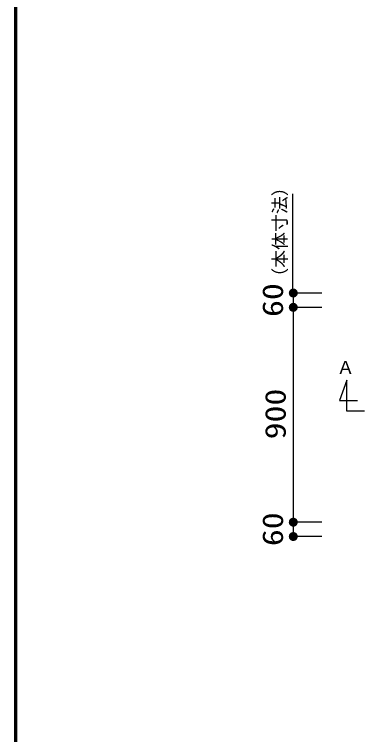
# Model space of a CAD drawing. Units: millimetres, scale not verified. Extents: x -8093 to 8093, y -5792 to 5792.
# Drawn here: x -8093 to -6624, y -241 to 2776 of the extents above; entities that cross this region are included whole.
import ezdxf
from ezdxf.enums import TextEntityAlignment as Align

# ---------------------------------------------------------------- set-up
doc = ezdxf.new("R2010")
doc.units = ezdxf.units.MM
doc.header["$LTSCALE"] = 30
for name, color, linetype, lineweight in [('0-0_Axis_waku', 7, 'Continuous', 25), ('0-1_00クル-フ-0躯体', 3, 'Continuous', 25), ('0-4_00クル-フ-6寸法', 132, 'Continuous', 25)]:
    doc.layers.add(name, color=color, linetype=linetype, lineweight=lineweight)
doc.styles.add('ＭＳ ゴシック', font='')
doc.styles.get('ＭＳ ゴシック').set_extended_font_data('MS Gothic')

msp = doc.modelspace()

# ---------------------------------------------------------------- linework, layer by layer
at = {"layer": '0-0_Axis_waku'}
for p, q in [((-8093.4, 5792.4), (-8093.4, -5792.4)), ((-8092.8, 5791.8), (-8092.8, -5791.8)), ((-8092.2, 5791.2), (-8092.2, -5791.2)), ((-8091.6, 5790.6), (-8091.6, -5790.6)), ((-8091, 5790), (-8091, -5790)), ((-8090.4, 5789.4), (-8090.4, -5789.4)), ((-8089.8, 5788.8), (-8089.8, -5788.8)), ((-8089.2, 5788.2), (-8089.2, -5788.2)), ((-8088.6, 5787.6), (-8088.6, -5787.6)), ((-8088, 5787), (-8088, -5787)), ((-8087.4, 5786.4), (-8087.4, -5786.4)), ((-8086.8, 5785.8), (-8086.8, -5785.8)), ((-8086.2, 5785.2), (-8086.2, -5785.2)), ((-8085.6, 5784.6), (-8085.6, -5784.6)), ((-8085, 5784), (-8085, -5784))]:
    msp.add_line(p, q, dxfattribs=at)
at = {"layer": '0-1_00クル-フ-0躯体'}
msp.add_lwpolyline([(-6624.24, 1113.46), (-6699.24, 1113.46), (-6699.24, 1243.46), (-6729.24, 1158.46), (-6654.24, 1158.46)], dxfattribs=at)
at = {"layer": '0-4_00クル-フ-6寸法', "color": 4}
for p, q in [((-6924.95, 1608.46), (-6924.95, 2024.1)), ((-6803.45, 1608.46), (-6923.45, 1608.46)), ((-6923.45, 1608.46), (-6923.45, 1548.46)), ((-6803.45, 1548.46), (-6923.45, 1548.46)), ((-6803.45, 1548.46), (-6923.45, 1548.46)), ((-6923.45, 1548.46), (-6923.45, 648.46)), ((-6803.45, 648.46), (-6923.45, 648.46)), ((-6803.45, 648.46), (-6923.45, 648.46)), ((-6923.45, 648.46), (-6923.45, 588.46)), ((-6803.45, 588.46), (-6923.45, 588.46))]:
    msp.add_line(p, q, dxfattribs=at)
at = {"layer": '0-4_00クル-フ-6寸法'}
for points in [[(-6923.45, 1608.46), (-6942.17, 1609.64), (-6941.87, 1611.98)], [(-6923.45, 1608.46), (-6942.17, 1607.29), (-6942.17, 1609.64)], [(-6923.45, 1608.46), (-6941.87, 1604.95), (-6942.17, 1607.29)], [(-6923.45, 1608.46), (-6941.87, 1611.98), (-6941.28, 1614.26)], [(-6923.45, 1608.46), (-6941.28, 1602.67), (-6941.87, 1604.95)], [(-6923.45, 1608.46), (-6941.28, 1614.26), (-6940.42, 1616.45)], [(-6923.45, 1608.46), (-6940.42, 1600.48), (-6941.28, 1602.67)], [(-6923.45, 1608.46), (-6940.42, 1616.45), (-6939.28, 1618.51)], [(-6923.45, 1608.46), (-6939.28, 1598.42), (-6940.42, 1600.48)], [(-6923.45, 1608.46), (-6939.28, 1618.51), (-6937.9, 1620.41)], [(-6923.45, 1608.46), (-6937.9, 1596.51), (-6939.28, 1598.42)], [(-6923.45, 1608.46), (-6937.9, 1620.41), (-6936.29, 1622.13)], [(-6923.45, 1608.46), (-6936.29, 1594.79), (-6937.9, 1596.51)], [(-6923.45, 1608.46), (-6936.29, 1622.13), (-6934.47, 1623.63)], [(-6923.45, 1608.46), (-6934.47, 1593.29), (-6936.29, 1594.79)], [(-6923.45, 1608.46), (-6934.47, 1623.63), (-6932.49, 1624.89)], [(-6923.45, 1608.46), (-6932.49, 1592.03), (-6934.47, 1593.29)], [(-6923.45, 1608.46), (-6932.49, 1624.89), (-6930.35, 1625.9)], [(-6923.45, 1608.46), (-6930.35, 1591.03), (-6932.49, 1592.03)], [(-6923.45, 1608.46), (-6930.35, 1625.9), (-6928.12, 1626.62)], [(-6923.45, 1608.46), (-6928.12, 1590.3), (-6930.35, 1591.03)], [(-6923.45, 1608.46), (-6928.12, 1626.62), (-6925.8, 1627.07)], [(-6923.45, 1608.46), (-6925.8, 1589.86), (-6928.12, 1590.3)], [(-6923.45, 1608.46), (-6925.8, 1627.07), (-6923.45, 1627.21)], [(-6923.45, 1608.46), (-6923.45, 1589.71), (-6925.8, 1589.86)], [(-6923.45, 1608.46), (-6923.45, 1627.21), (-6921.1, 1627.07)], [(-6923.45, 1608.46), (-6921.1, 1627.07), (-6918.79, 1626.62)], [(-6923.45, 1608.46), (-6918.79, 1626.62), (-6916.55, 1625.9)], [(-6923.45, 1608.46), (-6916.55, 1625.9), (-6914.42, 1624.89)], [(-6923.45, 1608.46), (-6914.42, 1624.89), (-6912.43, 1623.63)], [(-6923.45, 1608.46), (-6912.43, 1623.63), (-6910.62, 1622.13)], [(-6923.45, 1608.46), (-6910.62, 1622.13), (-6909.01, 1620.41)], [(-6923.45, 1608.46), (-6909.01, 1620.41), (-6907.62, 1618.51)], [(-6923.45, 1608.46), (-6907.62, 1618.51), (-6906.49, 1616.45)], [(-6923.45, 1608.46), (-6906.49, 1616.45), (-6905.62, 1614.26)], [(-6923.45, 1608.46), (-6905.62, 1614.26), (-6905.03, 1611.98)], [(-6923.45, 1608.46), (-6905.03, 1611.98), (-6904.74, 1609.64)], [(-6923.45, 1608.46), (-6904.74, 1609.64), (-6904.74, 1607.29)], [(-6923.45, 1608.46), (-6921.1, 1589.86), (-6923.45, 1589.71)], [(-6923.45, 1608.46), (-6918.79, 1590.3), (-6921.1, 1589.86)], [(-6923.45, 1608.46), (-6916.55, 1591.03), (-6918.79, 1590.3)], [(-6923.45, 1608.46), (-6914.42, 1592.03), (-6916.55, 1591.03)], [(-6923.45, 1608.46), (-6912.43, 1593.29), (-6914.42, 1592.03)], [(-6923.45, 1608.46), (-6910.62, 1594.79), (-6912.43, 1593.29)], [(-6923.45, 1608.46), (-6909.01, 1596.51), (-6910.62, 1594.79)], [(-6923.45, 1608.46), (-6907.62, 1598.42), (-6909.01, 1596.51)], [(-6923.45, 1608.46), (-6906.49, 1600.48), (-6907.62, 1598.42)], [(-6923.45, 1608.46), (-6905.62, 1602.67), (-6906.49, 1600.48)], [(-6923.45, 1608.46), (-6905.03, 1604.95), (-6905.62, 1602.67)], [(-6923.45, 1608.46), (-6904.74, 1607.29), (-6905.03, 1604.95)], [(-6923.45, 1548.46), (-6942.17, 1549.64), (-6941.87, 1551.98)], [(-6923.45, 1548.46), (-6942.17, 1549.64), (-6941.87, 1551.98)], [(-6923.45, 1548.46), (-6942.17, 1547.29), (-6942.17, 1549.64)], [(-6923.45, 1548.46), (-6942.17, 1547.29), (-6942.17, 1549.64)], [(-6923.45, 1548.46), (-6941.87, 1544.95), (-6942.17, 1547.29)], [(-6923.45, 1548.46), (-6941.87, 1544.95), (-6942.17, 1547.29)], [(-6923.45, 1548.46), (-6941.87, 1551.98), (-6941.28, 1554.26)], [(-6923.45, 1548.46), (-6941.87, 1551.98), (-6941.28, 1554.26)], [(-6923.45, 1548.46), (-6941.28, 1542.67), (-6941.87, 1544.95)], [(-6923.45, 1548.46), (-6941.28, 1542.67), (-6941.87, 1544.95)], [(-6923.45, 1548.46), (-6941.28, 1554.26), (-6940.42, 1556.45)], [(-6923.45, 1548.46), (-6941.28, 1554.26), (-6940.42, 1556.45)], [(-6923.45, 1548.46), (-6940.42, 1540.48), (-6941.28, 1542.67)], [(-6923.45, 1548.46), (-6940.42, 1540.48), (-6941.28, 1542.67)], [(-6923.45, 1548.46), (-6940.42, 1556.45), (-6939.28, 1558.51)], [(-6923.45, 1548.46), (-6940.42, 1556.45), (-6939.28, 1558.51)], [(-6923.45, 1548.46), (-6939.28, 1538.42), (-6940.42, 1540.48)], [(-6923.45, 1548.46), (-6939.28, 1538.42), (-6940.42, 1540.48)], [(-6923.45, 1548.46), (-6939.28, 1558.51), (-6937.9, 1560.41)], [(-6923.45, 1548.46), (-6939.28, 1558.51), (-6937.9, 1560.41)], [(-6923.45, 1548.46), (-6937.9, 1536.51), (-6939.28, 1538.42)], [(-6923.45, 1548.46), (-6937.9, 1536.51), (-6939.28, 1538.42)], [(-6923.45, 1548.46), (-6937.9, 1560.41), (-6936.29, 1562.13)], [(-6923.45, 1548.46), (-6937.9, 1560.41), (-6936.29, 1562.13)], [(-6923.45, 1548.46), (-6936.29, 1534.79), (-6937.9, 1536.51)], [(-6923.45, 1548.46), (-6936.29, 1534.79), (-6937.9, 1536.51)], [(-6923.45, 1548.46), (-6936.29, 1562.13), (-6934.47, 1563.63)], [(-6923.45, 1548.46), (-6936.29, 1562.13), (-6934.47, 1563.63)], [(-6923.45, 1548.46), (-6934.47, 1533.29), (-6936.29, 1534.79)], [(-6923.45, 1548.46), (-6934.47, 1533.29), (-6936.29, 1534.79)], [(-6923.45, 1548.46), (-6934.47, 1563.63), (-6932.49, 1564.89)], [(-6923.45, 1548.46), (-6934.47, 1563.63), (-6932.49, 1564.89)], [(-6923.45, 1548.46), (-6932.49, 1532.03), (-6934.47, 1533.29)], [(-6923.45, 1548.46), (-6932.49, 1532.03), (-6934.47, 1533.29)], [(-6923.45, 1548.46), (-6932.49, 1564.89), (-6930.35, 1565.9)], [(-6923.45, 1548.46), (-6932.49, 1564.89), (-6930.35, 1565.9)], [(-6923.45, 1548.46), (-6930.35, 1531.03), (-6932.49, 1532.03)], [(-6923.45, 1548.46), (-6930.35, 1531.03), (-6932.49, 1532.03)], [(-6923.45, 1548.46), (-6930.35, 1565.9), (-6928.12, 1566.62)], [(-6923.45, 1548.46), (-6930.35, 1565.9), (-6928.12, 1566.62)], [(-6923.45, 1548.46), (-6928.12, 1530.3), (-6930.35, 1531.03)], [(-6923.45, 1548.46), (-6928.12, 1530.3), (-6930.35, 1531.03)], [(-6923.45, 1548.46), (-6928.12, 1566.62), (-6925.8, 1567.07)], [(-6923.45, 1548.46), (-6928.12, 1566.62), (-6925.8, 1567.07)], [(-6923.45, 1548.46), (-6925.8, 1529.86), (-6928.12, 1530.3)], [(-6923.45, 1548.46), (-6925.8, 1529.86), (-6928.12, 1530.3)], [(-6923.45, 1548.46), (-6925.8, 1567.07), (-6923.45, 1567.21)], [(-6923.45, 1548.46), (-6925.8, 1567.07), (-6923.45, 1567.21)], [(-6923.45, 1548.46), (-6923.45, 1529.71), (-6925.8, 1529.86)], [(-6923.45, 1548.46), (-6923.45, 1529.71), (-6925.8, 1529.86)], [(-6923.45, 1548.46), (-6923.45, 1567.21), (-6921.1, 1567.07)], [(-6923.45, 1548.46), (-6923.45, 1567.21), (-6921.1, 1567.07)], [(-6923.45, 1548.46), (-6921.1, 1567.07), (-6918.79, 1566.62)], [(-6923.45, 1548.46), (-6921.1, 1567.07), (-6918.79, 1566.62)], [(-6923.45, 1548.46), (-6918.79, 1566.62), (-6916.55, 1565.9)], [(-6923.45, 1548.46), (-6918.79, 1566.62), (-6916.55, 1565.9)], [(-6923.45, 1548.46), (-6916.55, 1565.9), (-6914.42, 1564.89)], [(-6923.45, 1548.46), (-6916.55, 1565.9), (-6914.42, 1564.89)], [(-6923.45, 1548.46), (-6914.42, 1564.89), (-6912.43, 1563.63)], [(-6923.45, 1548.46), (-6914.42, 1564.89), (-6912.43, 1563.63)], [(-6923.45, 1548.46), (-6912.43, 1563.63), (-6910.62, 1562.13)], [(-6923.45, 1548.46), (-6912.43, 1563.63), (-6910.62, 1562.13)], [(-6923.45, 1548.46), (-6910.62, 1562.13), (-6909.01, 1560.41)], [(-6923.45, 1548.46), (-6910.62, 1562.13), (-6909.01, 1560.41)], [(-6923.45, 1548.46), (-6909.01, 1560.41), (-6907.62, 1558.51)], [(-6923.45, 1548.46), (-6909.01, 1560.41), (-6907.62, 1558.51)], [(-6923.45, 1548.46), (-6907.62, 1558.51), (-6906.49, 1556.45)], [(-6923.45, 1548.46), (-6907.62, 1558.51), (-6906.49, 1556.45)], [(-6923.45, 1548.46), (-6906.49, 1556.45), (-6905.62, 1554.26)], [(-6923.45, 1548.46), (-6906.49, 1556.45), (-6905.62, 1554.26)], [(-6923.45, 1548.46), (-6905.62, 1554.26), (-6905.03, 1551.98)], [(-6923.45, 1548.46), (-6905.62, 1554.26), (-6905.03, 1551.98)], [(-6923.45, 1548.46), (-6905.03, 1551.98), (-6904.74, 1549.64)], [(-6923.45, 1548.46), (-6905.03, 1551.98), (-6904.74, 1549.64)], [(-6923.45, 1548.46), (-6904.74, 1549.64), (-6904.74, 1547.29)], [(-6923.45, 1548.46), (-6904.74, 1549.64), (-6904.74, 1547.29)], [(-6923.45, 1548.46), (-6921.1, 1529.86), (-6923.45, 1529.71)], [(-6923.45, 1548.46), (-6918.79, 1530.3), (-6921.1, 1529.86)], [(-6923.45, 1548.46), (-6916.55, 1531.03), (-6918.79, 1530.3)], [(-6923.45, 1548.46), (-6914.42, 1532.03), (-6916.55, 1531.03)], [(-6923.45, 1548.46), (-6912.43, 1533.29), (-6914.42, 1532.03)], [(-6923.45, 1548.46), (-6910.62, 1534.79), (-6912.43, 1533.29)], [(-6923.45, 1548.46), (-6909.01, 1536.51), (-6910.62, 1534.79)], [(-6923.45, 1548.46), (-6907.62, 1538.42), (-6909.01, 1536.51)], [(-6923.45, 1548.46), (-6906.49, 1540.48), (-6907.62, 1538.42)], [(-6923.45, 1548.46), (-6905.62, 1542.67), (-6906.49, 1540.48)], [(-6923.45, 1548.46), (-6905.03, 1544.95), (-6905.62, 1542.67)], [(-6923.45, 1548.46), (-6904.74, 1547.29), (-6905.03, 1544.95)], [(-6923.45, 1548.46), (-6921.1, 1529.86), (-6923.45, 1529.71)], [(-6923.45, 1548.46), (-6918.79, 1530.3), (-6921.1, 1529.86)], [(-6923.45, 1548.46), (-6916.55, 1531.03), (-6918.79, 1530.3)], [(-6923.45, 1548.46), (-6914.42, 1532.03), (-6916.55, 1531.03)], [(-6923.45, 1548.46), (-6912.43, 1533.29), (-6914.42, 1532.03)], [(-6923.45, 1548.46), (-6910.62, 1534.79), (-6912.43, 1533.29)], [(-6923.45, 1548.46), (-6909.01, 1536.51), (-6910.62, 1534.79)], [(-6923.45, 1548.46), (-6907.62, 1538.42), (-6909.01, 1536.51)], [(-6923.45, 1548.46), (-6906.49, 1540.48), (-6907.62, 1538.42)], [(-6923.45, 1548.46), (-6905.62, 1542.67), (-6906.49, 1540.48)], [(-6923.45, 1548.46), (-6905.03, 1544.95), (-6905.62, 1542.67)], [(-6923.45, 1548.46), (-6904.74, 1547.29), (-6905.03, 1544.95)], [(-6923.45, 648.46), (-6934.47, 663.63), (-6932.49, 664.89)], [(-6923.45, 648.46), (-6934.47, 663.63), (-6932.49, 664.89)], [(-6923.45, 648.46), (-6932.49, 664.89), (-6930.35, 665.9)], [(-6923.45, 648.46), (-6932.49, 664.89), (-6930.35, 665.9)], [(-6923.45, 648.46), (-6930.35, 665.9), (-6928.12, 666.62)], [(-6923.45, 648.46), (-6930.35, 665.9), (-6928.12, 666.62)], [(-6923.45, 648.46), (-6928.12, 666.62), (-6925.8, 667.07)], [(-6923.45, 648.46), (-6928.12, 666.62), (-6925.8, 667.07)], [(-6923.45, 648.46), (-6925.8, 667.07), (-6923.45, 667.21)], [(-6923.45, 648.46), (-6925.8, 667.07), (-6923.45, 667.21)], [(-6923.45, 648.46), (-6923.45, 667.21), (-6921.1, 667.07)], [(-6923.45, 648.46), (-6923.45, 667.21), (-6921.1, 667.07)], [(-6923.45, 648.46), (-6921.1, 667.07), (-6918.79, 666.62)], [(-6923.45, 648.46), (-6921.1, 667.07), (-6918.79, 666.62)], [(-6923.45, 648.46), (-6918.79, 666.62), (-6916.55, 665.9)], [(-6923.45, 648.46), (-6918.79, 666.62), (-6916.55, 665.9)], [(-6923.45, 648.46), (-6916.55, 665.9), (-6914.42, 664.89)], [(-6923.45, 648.46), (-6916.55, 665.9), (-6914.42, 664.89)], [(-6923.45, 648.46), (-6914.42, 664.89), (-6912.43, 663.63)], [(-6923.45, 648.46), (-6914.42, 664.89), (-6912.43, 663.63)], [(-6923.45, 648.46), (-6942.17, 649.64), (-6941.87, 651.98)], [(-6923.45, 648.46), (-6942.17, 649.64), (-6941.87, 651.98)], [(-6923.45, 648.46), (-6942.17, 647.29), (-6942.17, 649.64)], [(-6923.45, 648.46), (-6942.17, 647.29), (-6942.17, 649.64)], [(-6923.45, 648.46), (-6941.87, 644.95), (-6942.17, 647.29)], [(-6923.45, 648.46), (-6941.87, 644.95), (-6942.17, 647.29)], [(-6923.45, 648.46), (-6941.87, 651.98), (-6941.28, 654.26)], [(-6923.45, 648.46), (-6941.87, 651.98), (-6941.28, 654.26)], [(-6923.45, 648.46), (-6941.28, 642.67), (-6941.87, 644.95)], [(-6923.45, 648.46), (-6941.28, 642.67), (-6941.87, 644.95)], [(-6923.45, 648.46), (-6941.28, 654.26), (-6940.42, 656.45)], [(-6923.45, 648.46), (-6941.28, 654.26), (-6940.42, 656.45)], [(-6923.45, 648.46), (-6940.42, 640.48), (-6941.28, 642.67)], [(-6923.45, 648.46), (-6940.42, 640.48), (-6941.28, 642.67)], [(-6923.45, 648.46), (-6940.42, 656.45), (-6939.28, 658.51)], [(-6923.45, 648.46), (-6940.42, 656.45), (-6939.28, 658.51)], [(-6923.45, 648.46), (-6939.28, 638.42), (-6940.42, 640.48)], [(-6923.45, 648.46), (-6939.28, 638.42), (-6940.42, 640.48)], [(-6923.45, 648.46), (-6939.28, 658.51), (-6937.9, 660.41)], [(-6923.45, 648.46), (-6939.28, 658.51), (-6937.9, 660.41)], [(-6923.45, 648.46), (-6937.9, 636.51), (-6939.28, 638.42)], [(-6923.45, 648.46), (-6937.9, 636.51), (-6939.28, 638.42)], [(-6923.45, 648.46), (-6937.9, 660.41), (-6936.29, 662.13)], [(-6923.45, 648.46), (-6937.9, 660.41), (-6936.29, 662.13)], [(-6923.45, 648.46), (-6936.29, 634.79), (-6937.9, 636.51)], [(-6923.45, 648.46), (-6936.29, 634.79), (-6937.9, 636.51)], [(-6923.45, 648.46), (-6936.29, 662.13), (-6934.47, 663.63)], [(-6923.45, 648.46), (-6936.29, 662.13), (-6934.47, 663.63)], [(-6923.45, 648.46), (-6934.47, 633.29), (-6936.29, 634.79)], [(-6923.45, 648.46), (-6934.47, 633.29), (-6936.29, 634.79)], [(-6923.45, 648.46), (-6932.49, 632.03), (-6934.47, 633.29)], [(-6923.45, 648.46), (-6932.49, 632.03), (-6934.47, 633.29)], [(-6923.45, 648.46), (-6930.35, 631.03), (-6932.49, 632.03)], [(-6923.45, 648.46), (-6930.35, 631.03), (-6932.49, 632.03)], [(-6923.45, 648.46), (-6928.12, 630.3), (-6930.35, 631.03)], [(-6923.45, 648.46), (-6928.12, 630.3), (-6930.35, 631.03)], [(-6923.45, 648.46), (-6925.8, 629.86), (-6928.12, 630.3)], [(-6923.45, 648.46), (-6925.8, 629.86), (-6928.12, 630.3)], [(-6923.45, 648.46), (-6923.45, 629.71), (-6925.8, 629.86)], [(-6923.45, 648.46), (-6923.45, 629.71), (-6925.8, 629.86)], [(-6923.45, 648.46), (-6912.43, 663.63), (-6910.62, 662.13)], [(-6923.45, 648.46), (-6912.43, 663.63), (-6910.62, 662.13)], [(-6923.45, 648.46), (-6910.62, 662.13), (-6909.01, 660.41)], [(-6923.45, 648.46), (-6910.62, 662.13), (-6909.01, 660.41)], [(-6923.45, 648.46), (-6909.01, 660.41), (-6907.62, 658.51)], [(-6923.45, 648.46), (-6909.01, 660.41), (-6907.62, 658.51)], [(-6923.45, 648.46), (-6907.62, 658.51), (-6906.49, 656.45)], [(-6923.45, 648.46), (-6907.62, 658.51), (-6906.49, 656.45)], [(-6923.45, 648.46), (-6906.49, 656.45), (-6905.62, 654.26)], [(-6923.45, 648.46), (-6906.49, 656.45), (-6905.62, 654.26)], [(-6923.45, 648.46), (-6905.62, 654.26), (-6905.03, 651.98)], [(-6923.45, 648.46), (-6905.62, 654.26), (-6905.03, 651.98)], [(-6923.45, 648.46), (-6905.03, 651.98), (-6904.74, 649.64)], [(-6923.45, 648.46), (-6905.03, 651.98), (-6904.74, 649.64)], [(-6923.45, 648.46), (-6904.74, 649.64), (-6904.74, 647.29)], [(-6923.45, 648.46), (-6904.74, 649.64), (-6904.74, 647.29)], [(-6923.45, 648.46), (-6921.1, 629.86), (-6923.45, 629.71)], [(-6923.45, 648.46), (-6918.79, 630.3), (-6921.1, 629.86)], [(-6923.45, 648.46), (-6916.55, 631.03), (-6918.79, 630.3)], [(-6923.45, 648.46), (-6914.42, 632.03), (-6916.55, 631.03)], [(-6923.45, 648.46), (-6912.43, 633.29), (-6914.42, 632.03)], [(-6923.45, 648.46), (-6910.62, 634.79), (-6912.43, 633.29)], [(-6923.45, 648.46), (-6909.01, 636.51), (-6910.62, 634.79)], [(-6923.45, 648.46), (-6907.62, 638.42), (-6909.01, 636.51)], [(-6923.45, 648.46), (-6906.49, 640.48), (-6907.62, 638.42)], [(-6923.45, 648.46), (-6905.62, 642.67), (-6906.49, 640.48)], [(-6923.45, 648.46), (-6905.03, 644.95), (-6905.62, 642.67)], [(-6923.45, 648.46), (-6904.74, 647.29), (-6905.03, 644.95)], [(-6923.45, 648.46), (-6921.1, 629.86), (-6923.45, 629.71)], [(-6923.45, 648.46), (-6918.79, 630.3), (-6921.1, 629.86)], [(-6923.45, 648.46), (-6916.55, 631.03), (-6918.79, 630.3)], [(-6923.45, 648.46), (-6914.42, 632.03), (-6916.55, 631.03)], [(-6923.45, 648.46), (-6912.43, 633.29), (-6914.42, 632.03)], [(-6923.45, 648.46), (-6910.62, 634.79), (-6912.43, 633.29)], [(-6923.45, 648.46), (-6909.01, 636.51), (-6910.62, 634.79)], [(-6923.45, 648.46), (-6907.62, 638.42), (-6909.01, 636.51)], [(-6923.45, 648.46), (-6906.49, 640.48), (-6907.62, 638.42)], [(-6923.45, 648.46), (-6905.62, 642.67), (-6906.49, 640.48)], [(-6923.45, 648.46), (-6905.03, 644.95), (-6905.62, 642.67)], [(-6923.45, 648.46), (-6904.74, 647.29), (-6905.03, 644.95)], [(-6923.45, 588.46), (-6936.29, 602.13), (-6934.47, 603.63)], [(-6923.45, 588.46), (-6934.47, 603.63), (-6932.49, 604.89)], [(-6923.45, 588.46), (-6932.49, 604.89), (-6930.35, 605.9)], [(-6923.45, 588.46), (-6930.35, 605.9), (-6928.12, 606.62)], [(-6923.45, 588.46), (-6928.12, 606.62), (-6925.8, 607.07)], [(-6923.45, 588.46), (-6925.8, 607.07), (-6923.45, 607.21)], [(-6923.45, 588.46), (-6923.45, 607.21), (-6921.1, 607.07)], [(-6923.45, 588.46), (-6921.1, 607.07), (-6918.79, 606.62)], [(-6923.45, 588.46), (-6918.79, 606.62), (-6916.55, 605.9)], [(-6923.45, 588.46), (-6916.55, 605.9), (-6914.42, 604.89)], [(-6923.45, 588.46), (-6914.42, 604.89), (-6912.43, 603.63)], [(-6923.45, 588.46), (-6912.43, 603.63), (-6910.62, 602.13)], [(-6923.45, 588.46), (-6942.17, 589.64), (-6941.87, 591.98)], [(-6923.45, 588.46), (-6942.17, 587.29), (-6942.17, 589.64)], [(-6923.45, 588.46), (-6941.87, 584.95), (-6942.17, 587.29)], [(-6923.45, 588.46), (-6941.87, 591.98), (-6941.28, 594.26)], [(-6923.45, 588.46), (-6941.28, 582.67), (-6941.87, 584.95)], [(-6923.45, 588.46), (-6941.28, 594.26), (-6940.42, 596.45)], [(-6923.45, 588.46), (-6940.42, 580.48), (-6941.28, 582.67)], [(-6923.45, 588.46), (-6940.42, 596.45), (-6939.28, 598.51)], [(-6923.45, 588.46), (-6939.28, 578.42), (-6940.42, 580.48)], [(-6923.45, 588.46), (-6939.28, 598.51), (-6937.9, 600.41)], [(-6923.45, 588.46), (-6937.9, 576.51), (-6939.28, 578.42)], [(-6923.45, 588.46), (-6937.9, 600.41), (-6936.29, 602.13)], [(-6923.45, 588.46), (-6936.29, 574.79), (-6937.9, 576.51)], [(-6923.45, 588.46), (-6934.47, 573.29), (-6936.29, 574.79)], [(-6923.45, 588.46), (-6932.49, 572.03), (-6934.47, 573.29)], [(-6923.45, 588.46), (-6930.35, 571.03), (-6932.49, 572.03)], [(-6923.45, 588.46), (-6928.12, 570.3), (-6930.35, 571.03)], [(-6923.45, 588.46), (-6925.8, 569.86), (-6928.12, 570.3)], [(-6923.45, 588.46), (-6923.45, 569.71), (-6925.8, 569.86)], [(-6923.45, 588.46), (-6910.62, 602.13), (-6909.01, 600.41)], [(-6923.45, 588.46), (-6909.01, 600.41), (-6907.62, 598.51)], [(-6923.45, 588.46), (-6907.62, 598.51), (-6906.49, 596.45)], [(-6923.45, 588.46), (-6906.49, 596.45), (-6905.62, 594.26)], [(-6923.45, 588.46), (-6905.62, 594.26), (-6905.03, 591.98)], [(-6923.45, 588.46), (-6905.03, 591.98), (-6904.74, 589.64)], [(-6923.45, 588.46), (-6904.74, 589.64), (-6904.74, 587.29)], [(-6923.45, 588.46), (-6921.1, 569.86), (-6923.45, 569.71)], [(-6923.45, 588.46), (-6918.79, 570.3), (-6921.1, 569.86)], [(-6923.45, 588.46), (-6916.55, 571.03), (-6918.79, 570.3)], [(-6923.45, 588.46), (-6914.42, 572.03), (-6916.55, 571.03)], [(-6923.45, 588.46), (-6912.43, 573.29), (-6914.42, 572.03)], [(-6923.45, 588.46), (-6910.62, 574.79), (-6912.43, 573.29)], [(-6923.45, 588.46), (-6909.01, 576.51), (-6910.62, 574.79)], [(-6923.45, 588.46), (-6907.62, 578.42), (-6909.01, 576.51)], [(-6923.45, 588.46), (-6906.49, 580.48), (-6907.62, 578.42)], [(-6923.45, 588.46), (-6905.62, 582.67), (-6906.49, 580.48)], [(-6923.45, 588.46), (-6905.03, 584.95), (-6905.62, 582.67)], [(-6923.45, 588.46), (-6904.74, 587.29), (-6905.03, 584.95)]]:
    msp.add_solid(points, dxfattribs=at)

# ---------------------------------------------------------------- texts
at = {"layer": '0-1_00クル-フ-0躯体', "color": 4, "style": 'ＭＳ ゴシック'}
msp.add_text('Ａ', height=54.99, dxfattribs=at).set_placement((-6741.64, 1252.39), align=Align.BOTTOM_LEFT)
at = {"layer": '0-4_00クル-フ-6寸法', "color": 4, "style": 'ＭＳ ゴシック'}
msp.add_text('（本体寸法）', height=54.99, rotation=90, dxfattribs=at).set_placement((-6935.56, 1638.82), align=Align.BOTTOM_LEFT)
at = {"layer": '0-4_00クル-フ-6寸法', "color": 3, "style": 'ＭＳ ゴシック', "width": 1.2}
for s, p in [('60', (-6940.55, 1508.18)), ('900', (-6929.3, 995.61)), ('60', (-6940.55, 548.18))]:
    msp.add_text(s, height=86.66, rotation=90, dxfattribs=at).set_placement(p, align=Align.BOTTOM_LEFT)

doc.saveas('drawing.dxf')
